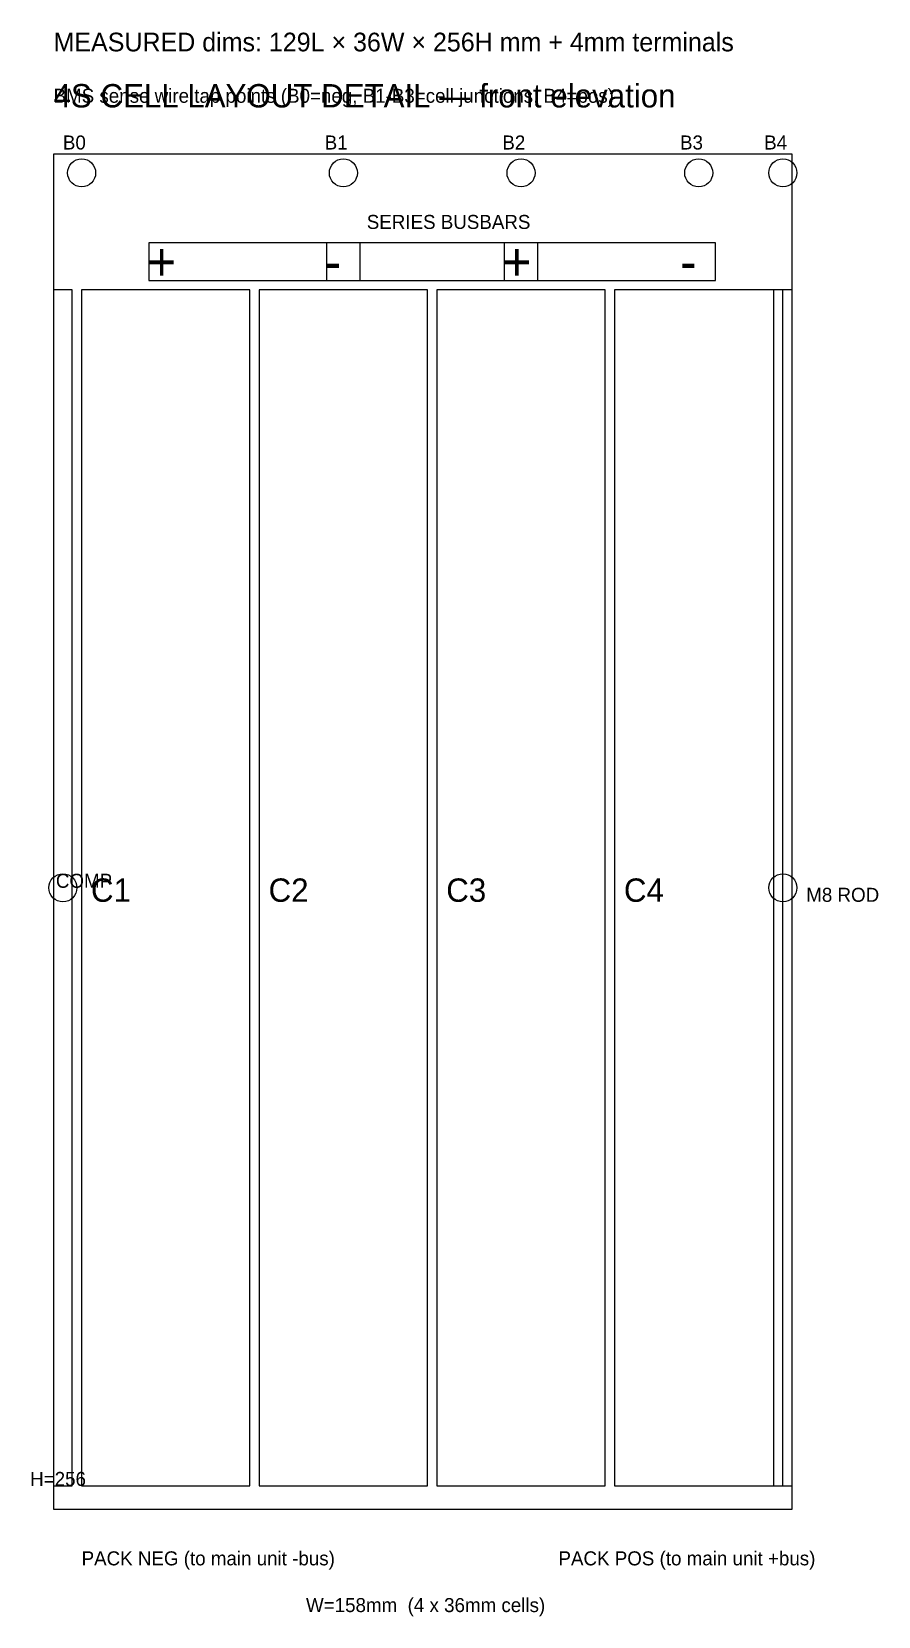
# Model space of a CAD drawing. Header units: metres. Extents: x -5 to 176, y -23 to 316.
import ezdxf

# ---------------------------------------------------------------- set-up
doc = ezdxf.new("R2010")
doc.units = ezdxf.units.M
for name, color, linetype in [('ANNOTATIONS', 7, 'Continuous'), ('BATTERY_ZONE', 2, 'Continuous'), ('CELLS', 6, 'Continuous'), ('COMPONENTS', 30, 'Continuous'), ('DIMENSIONS', 7, 'Continuous'), ('FASTENERS', 2, 'Continuous')]:
    doc.layers.add(name, color=color, linetype=linetype)

msp = doc.modelspace()

# ---------------------------------------------------------------- linework, layer by layer
at = {"layer": 'BATTERY_ZONE'}
msp.add_lwpolyline([(0, 0), (158, 0), (158, 290), (0, 290)], close=True, dxfattribs=at)
at = {"layer": 'CELLS'}
for points in [[(6, 5), (42, 5), (42, 261), (6, 261)], [(44, 5), (80, 5), (80, 261), (44, 261)], [(82, 5), (118, 5), (118, 261), (82, 261)], [(120, 5), (156, 5), (156, 261), (120, 261)]]:
    msp.add_lwpolyline(points, close=True, dxfattribs=at)
at = {"layer": 'COMPONENTS'}
for points in [[(20.4, 263), (65.6, 263), (65.6, 271), (20.4, 271)], [(58.4, 263), (103.6, 263), (103.6, 271), (58.4, 271)], [(96.4, 263), (141.6, 263), (141.6, 271), (96.4, 271)], [(0, 5), (4, 5), (4, 261), (0, 261)], [(154, 5), (158, 5), (158, 261), (154, 261)]]:
    msp.add_lwpolyline(points, close=True, dxfattribs=at)
for centre in [(6, 286), (62, 286), (100, 286), (138, 286), (156, 286)]:
    msp.add_circle(centre, 3, dxfattribs=at)
at = {"layer": 'FASTENERS'}
for centre in [(2, 133), (156, 133)]:
    msp.add_circle(centre, 3, dxfattribs=at)

# ---------------------------------------------------------------- texts
at = {"layer": 'ANNOTATIONS'}
for s, height, p in [('MEASURED dims: 129L × 36W × 256H mm + 4mm terminals', 4, (0, 312)), ('4S CELL LAYOUT DETAIL — front elevation', 5, (0, 300))]:
    msp.add_text(s, height=height, dxfattribs=at).set_placement(p)
at = {"layer": 'BATTERY_ZONE'}
for s, p in [('PACK NEG (to main unit -bus)', (6, -12)), ('PACK POS (to main unit +bus)', (108, -12))]:
    msp.add_text(s, height=3, dxfattribs=at).set_placement(p)
at = {"layer": 'CELLS'}
for s, height, p in [('+', 8, (20, 263)), ('+', 8, (96, 263)), ('-', 8, (58, 263)), ('-', 8, (134, 263)), ('C1', 5, (8, 130)), ('C2', 5, (46, 130)), ('C3', 5, (84, 130)), ('C4', 5, (122, 130))]:
    msp.add_text(s, height=height, dxfattribs=at).set_placement(p)
at = {"layer": 'COMPONENTS'}
for s, p in [('BMS sense wire tap points (B0=neg, B1-B3=cell junctions, B4=pos)', (0, 301)), ('B0', (2, 291)), ('B1', (58, 291)), ('B2', (96, 291)), ('B3', (134, 291)), ('B4', (152, 291)), ('SERIES BUSBARS', (67, 274)), ('COMP', (0.5, 133))]:
    msp.add_text(s, height=3, dxfattribs=at).set_placement(p)
at = {"layer": 'DIMENSIONS'}
for s, p in [('H=256', (-5, 5)), ('W=158mm  (4 x 36mm cells)', (54, -22))]:
    msp.add_text(s, height=3, dxfattribs=at).set_placement(p)
at = {"layer": 'FASTENERS'}
msp.add_text('M8 ROD', height=3, dxfattribs=at).set_placement((161, 130))

doc.saveas('drawing.dxf')
